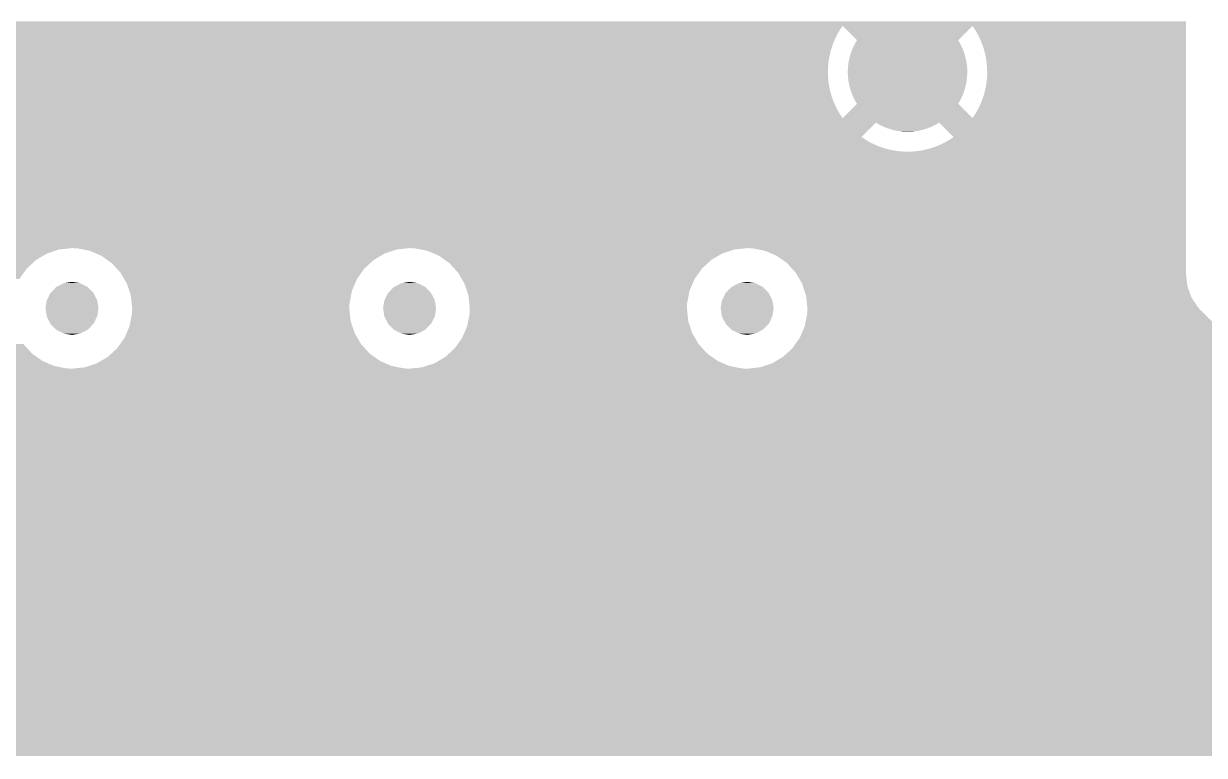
# Model space of a CAD drawing. Extents: x 295 to 953, y 10 to 290.
# Drawn here: x 621.91 to 639.68, y 240.57 to 251.58 of the extents above; entities that cross this region are included whole.
import ezdxf

# ---------------------------------------------------------------- set-up
doc = ezdxf.new("R2010")
doc.units = 0
doc.header["$LTSCALE"] = 5
doc.header["$MEASUREMENT"] = 0
doc.layers.add('FROMC1', color=7, linetype='CONTINUOUS')

msp = doc.modelspace()

# ---------------------------------------------------------------- linework, layer by layer
at = {"layer": 'FROMC1'}
for points in [[(583.018, 251.542), (583.018, 251.61), (639.406, 251.542), (639.406, 251.61)], [(583.018, 251.484), (583.018, 251.542), (634.198, 251.484), (634.237, 251.542)], [(583.018, 251.447), (583.018, 251.484), (634.177, 251.447), (634.198, 251.484)], [(620.524, 251.447), (620.483, 251.447), (634.176, 251.447), (634.177, 251.447)], [(620.696, 251.424), (620.524, 251.447), (634.163, 251.424), (634.176, 251.447)], [(620.734, 251.418), (620.696, 251.424), (634.16, 251.418), (634.163, 251.424)], [(620.903, 251.361), (620.734, 251.418), (634.131, 251.361), (634.16, 251.418)], [(634.453, 251.326), (634.237, 251.542), (635.976, 251.326), (636.192, 251.542)], [(636.216, 251.507), (636.192, 251.542), (639.406, 251.507), (639.406, 251.542)], [(636.253, 251.448), (636.216, 251.507), (639.406, 251.448), (639.406, 251.507)], [(636.286, 251.386), (636.253, 251.448), (639.406, 251.386), (639.406, 251.448)], [(620.935, 251.351), (620.903, 251.361), (634.126, 251.351), (634.131, 251.361)], [(621.029, 251.298), (620.935, 251.351), (634.103, 251.298), (634.126, 251.351)], [(621.119, 251.246), (621.029, 251.298), (634.084, 251.246), (634.103, 251.298)], [(621.136, 251.232), (621.119, 251.246), (634.079, 251.232), (634.084, 251.246)], [(634.396, 251.219), (634.414, 251.256), (636.033, 251.219), (636.016, 251.256)], [(634.414, 251.256), (634.423, 251.274), (636.016, 251.256), (636.006, 251.274)], [(634.423, 251.274), (634.443, 251.309), (636.006, 251.274), (635.987, 251.309)], [(634.443, 251.309), (634.453, 251.326), (635.987, 251.309), (635.976, 251.326)], [(636.315, 251.323), (636.286, 251.386), (639.406, 251.323), (639.406, 251.386)], [(636.341, 251.258), (636.315, 251.323), (639.406, 251.258), (639.406, 251.323)], [(636.363, 251.192), (636.341, 251.258), (639.406, 251.192), (639.406, 251.258)], [(621.214, 251.165), (621.136, 251.232), (634.058, 251.165), (634.079, 251.232)], [(621.28, 251.108), (621.214, 251.165), (634.045, 251.108), (634.058, 251.165)], [(621.289, 251.098), (621.28, 251.108), (634.042, 251.098), (634.045, 251.108)], [(621.343, 251.029), (621.289, 251.098), (634.029, 251.029), (634.042, 251.098)], [(634.338, 251.048), (634.348, 251.087), (636.091, 251.048), (636.081, 251.087)], [(634.348, 251.087), (634.353, 251.106), (636.081, 251.087), (636.075, 251.106)], [(634.353, 251.106), (634.366, 251.145), (636.075, 251.106), (636.063, 251.145)], [(634.366, 251.145), (634.373, 251.164), (636.063, 251.145), (636.056, 251.164)], [(634.373, 251.164), (634.388, 251.201), (636.056, 251.164), (636.042, 251.201)], [(634.388, 251.201), (634.396, 251.219), (636.042, 251.201), (636.033, 251.219)], [(636.381, 251.125), (636.363, 251.192), (639.406, 251.125), (639.406, 251.192)], [(636.395, 251.056), (636.381, 251.125), (639.406, 251.056), (639.406, 251.125)], [(636.405, 250.987), (636.395, 251.056), (639.406, 250.987), (639.406, 251.056)], [(621.398, 250.96), (621.343, 251.029), (634.021, 250.96), (634.029, 251.029)], [(621.412, 250.942), (621.398, 250.96), (634.02, 250.942), (634.021, 250.96)], [(621.439, 250.89), (621.412, 250.942), (634.016, 250.89), (634.02, 250.942)], [(621.475, 250.82), (621.439, 250.89), (634.016, 250.82), (634.016, 250.89)], [(634.316, 250.868), (634.318, 250.908), (636.113, 250.868), (636.112, 250.908)], [(634.318, 250.908), (634.319, 250.929), (636.112, 250.908), (636.11, 250.929)], [(634.319, 250.929), (634.324, 250.969), (636.11, 250.929), (636.106, 250.969)], [(634.324, 250.969), (634.326, 250.989), (636.106, 250.969), (636.102, 250.989)], [(634.326, 250.989), (634.334, 251.028), (636.102, 250.989), (636.095, 251.028)], [(634.334, 251.028), (634.338, 251.048), (636.095, 251.028), (636.091, 251.048)], [(636.411, 250.918), (636.405, 250.987), (639.406, 250.918), (639.406, 250.987)], [(636.413, 250.848), (636.411, 250.918), (639.406, 250.848), (639.406, 250.918)], [(621.51, 250.754), (621.475, 250.82), (634.019, 250.754), (634.016, 250.82)], [(621.511, 250.75), (621.51, 250.754), (634.02, 250.75), (634.019, 250.754)], [(621.531, 250.681), (621.511, 250.75), (634.027, 250.681), (634.02, 250.75)], [(634.315, 250.848), (634.316, 250.868), (636.114, 250.848), (636.113, 250.868)], [(634.316, 250.828), (634.315, 250.848), (636.113, 250.828), (636.114, 250.848)], [(634.317, 250.788), (634.316, 250.828), (636.111, 250.788), (636.113, 250.828)], [(634.319, 250.767), (634.317, 250.788), (636.11, 250.767), (636.111, 250.788)], [(634.324, 250.727), (634.319, 250.767), (636.105, 250.727), (636.11, 250.767)], [(634.327, 250.707), (634.324, 250.727), (636.103, 250.707), (636.105, 250.727)], [(634.334, 250.668), (634.327, 250.707), (636.095, 250.668), (636.103, 250.707)], [(636.4, 250.667), (636.408, 250.736), (639.406, 250.667), (639.406, 250.736)], [(636.408, 250.736), (636.413, 250.806), (639.406, 250.736), (639.406, 250.806)], [(636.413, 250.806), (636.413, 250.848), (639.406, 250.806), (639.406, 250.848)], [(621.552, 250.612), (621.531, 250.681), (634.039, 250.612), (634.027, 250.681)], [(621.57, 250.551), (621.552, 250.612), (634.053, 250.551), (634.039, 250.612)], [(621.57, 250.544), (621.57, 250.551), (634.055, 250.544), (634.053, 250.551)], [(621.577, 250.477), (621.57, 250.544), (634.074, 250.477), (634.055, 250.544)], [(634.338, 250.648), (634.334, 250.668), (636.091, 250.648), (636.095, 250.668)], [(634.348, 250.609), (634.338, 250.648), (636.081, 250.609), (636.091, 250.648)], [(634.354, 250.59), (634.348, 250.609), (636.076, 250.59), (636.081, 250.609)], [(634.366, 250.551), (634.354, 250.59), (636.063, 250.551), (636.076, 250.59)], [(634.373, 250.532), (634.366, 250.551), (636.057, 250.532), (636.063, 250.551)], [(634.388, 250.495), (634.373, 250.532), (636.041, 250.495), (636.057, 250.532)], [(636.35, 250.464), (636.371, 250.531), (639.406, 250.464), (639.406, 250.531)], [(636.371, 250.531), (636.387, 250.598), (639.406, 250.531), (639.406, 250.598)], [(636.387, 250.598), (636.4, 250.667), (639.406, 250.598), (639.406, 250.667)], [(621.583, 250.412), (621.577, 250.477), (634.098, 250.412), (634.074, 250.477)], [(621.589, 250.347), (621.583, 250.412), (634.125, 250.347), (634.098, 250.412)], [(621.59, 250.34), (621.589, 250.347), (634.129, 250.34), (634.125, 250.347)], [(634.237, 250.154), (634.453, 250.37), (636.192, 250.154), (635.976, 250.37)], [(634.396, 250.477), (634.388, 250.495), (636.033, 250.477), (636.041, 250.495)], [(634.413, 250.44), (634.396, 250.477), (636.015, 250.44), (636.033, 250.477)], [(634.423, 250.422), (634.413, 250.44), (636.007, 250.422), (636.015, 250.44)], [(634.442, 250.387), (634.423, 250.422), (635.986, 250.387), (636.007, 250.422)], [(634.453, 250.37), (634.442, 250.387), (635.976, 250.37), (635.986, 250.387)], [(636.298, 250.335), (636.326, 250.398), (639.406, 250.335), (639.406, 250.398)], [(636.326, 250.398), (636.35, 250.464), (639.406, 250.398), (639.406, 250.464)], [(621.571, 250.166), (621.579, 250.224), (634.229, 250.166), (634.191, 250.224)], [(621.579, 250.224), (621.587, 250.285), (634.191, 250.224), (634.156, 250.285)], [(621.587, 250.285), (621.589, 250.298), (634.156, 250.285), (634.15, 250.298)], [(621.589, 250.298), (621.59, 250.34), (634.15, 250.298), (634.129, 250.34)], [(636.192, 250.154), (636.231, 250.212), (639.406, 250.154), (639.406, 250.212)], [(636.231, 250.212), (636.266, 250.272), (639.406, 250.212), (639.406, 250.272)], [(636.266, 250.272), (636.298, 250.335), (639.406, 250.272), (639.406, 250.335)], [(621.493, 249.887), (621.56, 250.086), (634.538, 249.887), (634.737, 250.086)], [(621.56, 250.086), (621.561, 250.088), (639.406, 250.086), (639.406, 250.088)], [(621.561, 250.088), (621.57, 250.154), (639.406, 250.088), (639.406, 250.154)], [(621.57, 250.154), (621.571, 250.166), (634.237, 250.154), (634.229, 250.166)], [(634.772, 250.066), (634.737, 250.086), (635.658, 250.066), (635.692, 250.086)], [(634.789, 250.056), (634.772, 250.066), (635.639, 250.056), (635.658, 250.066)], [(634.826, 250.038), (634.789, 250.056), (635.604, 250.038), (635.639, 250.056)], [(634.843, 250.029), (634.826, 250.038), (635.585, 250.029), (635.604, 250.038)], [(634.881, 250.013), (634.843, 250.029), (635.549, 250.013), (635.585, 250.029)], [(634.899, 250.006), (634.881, 250.013), (635.529, 250.006), (635.549, 250.013)], [(634.939, 249.993), (634.899, 250.006), (635.492, 249.993), (635.529, 250.006)], [(634.956, 249.987), (634.939, 249.993), (635.471, 249.987), (635.492, 249.993)], [(635.908, 249.87), (635.692, 250.086), (639.406, 249.87), (639.406, 250.086)], [(621.442, 249.796), (621.462, 249.832), (634.639, 249.796), (634.579, 249.832)], [(621.462, 249.832), (621.484, 249.87), (634.579, 249.832), (634.521, 249.87)], [(621.484, 249.87), (621.493, 249.887), (634.521, 249.87), (634.538, 249.887)], [(634.997, 249.976), (634.956, 249.987), (635.434, 249.976), (635.471, 249.987)], [(635.015, 249.971), (634.997, 249.976), (635.412, 249.971), (635.434, 249.976)], [(635.057, 249.963), (635.015, 249.971), (635.375, 249.963), (635.412, 249.971)], [(635.074, 249.96), (635.057, 249.963), (635.352, 249.96), (635.375, 249.963)], [(635.118, 249.954), (635.074, 249.96), (635.315, 249.954), (635.352, 249.96)], [(635.134, 249.952), (635.118, 249.954), (635.289, 249.952), (635.315, 249.954)], [(635.182, 249.95), (635.134, 249.952), (635.255, 249.95), (635.289, 249.952)], [(635.194, 249.949), (635.182, 249.95), (635.194, 249.949), (635.255, 249.95)], [(635.778, 249.79), (635.838, 249.824), (639.406, 249.79), (639.406, 249.824)], [(635.838, 249.824), (635.897, 249.862), (639.406, 249.824), (639.406, 249.862)], [(635.897, 249.862), (635.908, 249.87), (639.406, 249.862), (639.406, 249.87)], [(621.251, 249.542), (621.343, 249.649), (639.406, 249.542), (639.406, 249.649)], [(621.343, 249.65), (621.347, 249.654), (635.173, 249.65), (635.103, 249.654)], [(621.343, 249.649), (621.343, 249.65), (635.242, 249.649), (635.173, 249.65)], [(621.347, 249.654), (621.354, 249.663), (635.103, 249.654), (635.034, 249.663)], [(621.354, 249.663), (621.365, 249.675), (635.034, 249.663), (634.965, 249.675)], [(621.365, 249.675), (621.379, 249.692), (634.965, 249.675), (634.897, 249.692)], [(621.379, 249.692), (621.389, 249.703), (634.897, 249.692), (634.86, 249.703)], [(621.389, 249.703), (621.394, 249.712), (634.86, 249.703), (634.83, 249.712)], [(621.394, 249.712), (621.408, 249.737), (634.83, 249.712), (634.765, 249.737)], [(621.408, 249.737), (621.424, 249.765), (634.765, 249.737), (634.701, 249.765)], [(621.424, 249.765), (621.442, 249.796), (634.701, 249.765), (634.639, 249.796)], [(635.242, 249.649), (635.312, 249.653), (639.406, 249.649), (639.406, 249.653)], [(635.312, 249.653), (635.381, 249.661), (639.406, 249.653), (639.406, 249.661)], [(635.381, 249.661), (635.45, 249.673), (639.406, 249.661), (639.406, 249.673)], [(635.45, 249.673), (635.518, 249.688), (639.406, 249.673), (639.406, 249.688)], [(635.518, 249.688), (635.585, 249.708), (639.406, 249.688), (639.406, 249.708)], [(635.585, 249.708), (635.651, 249.731), (639.406, 249.708), (639.406, 249.731)], [(635.651, 249.731), (635.715, 249.759), (639.406, 249.731), (639.406, 249.759)], [(635.715, 249.759), (635.778, 249.79), (639.406, 249.759), (639.406, 249.79)], [(621.085, 249.411), (621.251, 249.542), (639.406, 249.411), (639.406, 249.542)], [(620.693, 249.253), (620.897, 249.313), (639.406, 249.253), (639.406, 249.313)], [(620.897, 249.313), (621.085, 249.411), (639.406, 249.313), (639.406, 249.411)], [(606.125, 249.061), (606.142, 249.116), (639.406, 249.061), (639.406, 249.116)], [(606.142, 249.116), (606.155, 249.171), (639.406, 249.116), (639.406, 249.171)], [(606.155, 249.171), (606.164, 249.228), (639.406, 249.171), (639.406, 249.228)], [(606.164, 249.228), (606.164, 249.233), (639.406, 249.228), (639.406, 249.233)], [(620.483, 249.233), (620.693, 249.253), (639.406, 249.233), (639.406, 249.253)], [(606.052, 248.907), (606.08, 248.957), (639.406, 248.907), (639.406, 248.957)], [(606.08, 248.957), (606.105, 249.008), (639.406, 248.957), (639.406, 249.008)], [(606.105, 249.008), (606.125, 249.061), (639.406, 249.008), (639.406, 249.061)], [(583.018, 248.817), (583.018, 248.859), (639.406, 248.817), (639.406, 248.859)], [(605.834, 248.673), (605.69, 248.817), (639.406, 248.673), (639.406, 248.817)], [(606.021, 248.859), (606.052, 248.907), (639.406, 248.859), (639.406, 248.907)], [(605.611, 248.561), (605.665, 248.58), (639.406, 248.561), (639.406, 248.58)], [(605.665, 248.58), (605.717, 248.603), (639.406, 248.58), (639.406, 248.603)], [(605.717, 248.603), (605.768, 248.63), (639.406, 248.603), (639.406, 248.63)], [(605.768, 248.63), (605.816, 248.66), (639.406, 248.63), (639.406, 248.66)], [(605.816, 248.66), (605.834, 248.673), (639.406, 248.66), (639.406, 248.673)], [(595.81, 248.48), (595.747, 248.524), (639.406, 248.48), (639.406, 248.524)], [(595.939, 248.338), (595.81, 248.48), (639.406, 248.338), (639.406, 248.48)], [(605.387, 248.524), (605.444, 248.527), (639.406, 248.524), (639.406, 248.527)], [(605.444, 248.527), (605.501, 248.535), (639.406, 248.527), (639.406, 248.535)], [(605.501, 248.535), (605.556, 248.546), (639.406, 248.535), (639.406, 248.546)], [(605.556, 248.546), (605.611, 248.561), (639.406, 248.546), (639.406, 248.561)], [(596.021, 248.199), (595.939, 248.338), (639.406, 248.199), (639.406, 248.338)], [(617.641, 248.195), (617.562, 248.199), (622.608, 248.195), (622.642, 248.199)], [(617.727, 248.179), (617.641, 248.195), (622.451, 248.179), (622.608, 248.195)], [(617.83, 248.158), (617.727, 248.179), (622.389, 248.158), (622.451, 248.179)], [(617.922, 248.119), (617.83, 248.158), (622.269, 248.119), (622.389, 248.158)], [(618.006, 248.083), (617.922, 248.119), (622.207, 248.083), (622.269, 248.119)], [(618.091, 248.022), (618.006, 248.083), (622.103, 248.022), (622.207, 248.083)], [(622.721, 248.195), (622.642, 248.199), (627.688, 248.195), (627.722, 248.199)], [(622.807, 248.179), (622.721, 248.195), (627.531, 248.179), (627.688, 248.195)], [(622.91, 248.158), (622.807, 248.179), (627.469, 248.158), (627.531, 248.179)], [(623.002, 248.119), (622.91, 248.158), (627.349, 248.119), (627.469, 248.158)], [(623.086, 248.083), (623.002, 248.119), (627.287, 248.083), (627.349, 248.119)], [(623.171, 248.022), (623.086, 248.083), (627.183, 248.022), (627.287, 248.083)], [(627.801, 248.195), (627.722, 248.199), (632.768, 248.195), (632.802, 248.199)], [(627.887, 248.179), (627.801, 248.195), (632.611, 248.179), (632.768, 248.195)], [(627.99, 248.158), (627.887, 248.179), (632.549, 248.158), (632.611, 248.179)], [(628.082, 248.119), (627.99, 248.158), (632.429, 248.119), (632.549, 248.158)], [(628.166, 248.083), (628.082, 248.119), (632.367, 248.083), (632.429, 248.119)], [(628.251, 248.022), (628.166, 248.083), (632.263, 248.022), (632.367, 248.083)], [(632.881, 248.195), (632.802, 248.199), (639.406, 248.195), (639.406, 248.199)], [(633.07, 248.158), (632.881, 248.195), (639.406, 248.158), (639.406, 248.195)], [(633.246, 248.083), (633.07, 248.158), (639.406, 248.083), (639.406, 248.158)], [(633.402, 247.972), (633.246, 248.083), (639.406, 247.972), (639.406, 248.083)], [(618.162, 247.972), (618.091, 248.022), (622.049, 247.972), (622.103, 248.022)], [(618.234, 247.892), (618.162, 247.972), (621.962, 247.892), (622.049, 247.972)], [(618.291, 247.83), (618.234, 247.892), (621.918, 247.83), (621.962, 247.892)], [(623.242, 247.972), (623.171, 248.022), (627.129, 247.972), (627.183, 248.022)], [(623.314, 247.892), (623.242, 247.972), (627.042, 247.892), (627.129, 247.972)], [(623.371, 247.83), (623.314, 247.892), (626.998, 247.83), (627.042, 247.892)], [(628.322, 247.972), (628.251, 248.022), (632.209, 247.972), (632.263, 248.022)], [(628.394, 247.892), (628.322, 247.972), (632.122, 247.892), (632.209, 247.972)], [(628.451, 247.83), (628.394, 247.892), (632.078, 247.83), (632.122, 247.892)], [(633.531, 247.83), (633.402, 247.972), (639.406, 247.83), (639.406, 247.972)], [(618.346, 247.736), (618.291, 247.83), (621.851, 247.736), (621.918, 247.83)], [(622.536, 247.674), (622.642, 247.691), (622.757, 247.674), (622.642, 247.691)], [(623.426, 247.736), (623.371, 247.83), (626.931, 247.736), (626.998, 247.83)], [(623.468, 247.665), (623.426, 247.736), (626.9, 247.665), (626.931, 247.736)], [(627.616, 247.674), (627.722, 247.691), (627.837, 247.674), (627.722, 247.691)], [(628.506, 247.736), (628.451, 247.83), (632.011, 247.736), (632.078, 247.83)], [(628.548, 247.665), (628.506, 247.736), (631.98, 247.665), (632.011, 247.736)], [(632.696, 247.674), (632.802, 247.691), (632.917, 247.674), (632.802, 247.691)], [(633.549, 247.8), (633.531, 247.83), (639.406, 247.8), (639.406, 247.83)], [(633.628, 247.665), (633.549, 247.8), (639.421, 247.665), (639.406, 247.8)], [(622.265, 247.417), (622.315, 247.521), (623.02, 247.417), (622.966, 247.521)], [(622.315, 247.521), (622.324, 247.53), (622.966, 247.521), (622.962, 247.53)], [(622.324, 247.53), (622.404, 247.612), (622.962, 247.53), (622.877, 247.612)], [(622.404, 247.612), (622.416, 247.618), (622.877, 247.612), (622.871, 247.618)], [(622.416, 247.618), (622.516, 247.671), (622.871, 247.618), (622.763, 247.671)], [(622.516, 247.671), (622.536, 247.674), (622.763, 247.671), (622.757, 247.674)], [(623.503, 247.56), (623.468, 247.665), (626.855, 247.56), (626.9, 247.665)], [(623.528, 247.483), (623.503, 247.56), (626.84, 247.483), (626.855, 247.56)], [(627.345, 247.417), (627.395, 247.521), (628.1, 247.417), (628.046, 247.521)], [(627.395, 247.521), (627.404, 247.53), (628.046, 247.521), (628.042, 247.53)], [(627.404, 247.53), (627.484, 247.612), (628.042, 247.53), (627.957, 247.612)], [(627.484, 247.612), (627.496, 247.618), (627.957, 247.612), (627.951, 247.618)], [(627.496, 247.618), (627.596, 247.671), (627.951, 247.618), (627.843, 247.671)], [(627.596, 247.671), (627.616, 247.674), (627.843, 247.671), (627.837, 247.674)], [(628.583, 247.56), (628.548, 247.665), (631.935, 247.56), (631.98, 247.665)], [(628.608, 247.483), (628.583, 247.56), (631.92, 247.483), (631.935, 247.56)], [(632.425, 247.417), (632.475, 247.521), (633.18, 247.417), (633.126, 247.521)], [(632.475, 247.521), (632.484, 247.53), (633.126, 247.521), (633.122, 247.53)], [(632.484, 247.53), (632.564, 247.612), (633.122, 247.53), (633.037, 247.612)], [(632.564, 247.612), (632.576, 247.618), (633.037, 247.612), (633.031, 247.618)], [(632.576, 247.618), (632.676, 247.671), (633.031, 247.618), (632.923, 247.671)], [(632.676, 247.671), (632.696, 247.674), (632.923, 247.671), (632.917, 247.674)], [(633.641, 247.625), (633.628, 247.665), (639.426, 247.625), (639.421, 247.665)], [(633.688, 247.483), (633.641, 247.625), (639.477, 247.483), (639.426, 247.625)], [(622.243, 247.292), (622.26, 247.407), (623.04, 247.292), (623.022, 247.407)], [(622.26, 247.407), (622.265, 247.417), (623.022, 247.407), (623.02, 247.417)], [(623.54, 247.372), (623.528, 247.483), (626.818, 247.372), (626.84, 247.483)], [(623.548, 247.292), (623.54, 247.372), (626.815, 247.292), (626.818, 247.372)], [(627.323, 247.292), (627.34, 247.407), (628.12, 247.292), (628.102, 247.407)], [(627.34, 247.407), (627.345, 247.417), (628.102, 247.407), (628.1, 247.417)], [(628.62, 247.372), (628.608, 247.483), (631.898, 247.372), (631.92, 247.483)], [(628.628, 247.292), (628.62, 247.372), (631.895, 247.292), (631.898, 247.372)], [(632.403, 247.292), (632.42, 247.407), (633.2, 247.292), (633.182, 247.407)], [(632.42, 247.407), (632.425, 247.417), (633.182, 247.407), (633.18, 247.417)], [(633.69, 247.46), (633.688, 247.483), (639.485, 247.46), (639.477, 247.483)], [(633.706, 247.313), (633.69, 247.46), (639.581, 247.313), (639.485, 247.46)], [(622.261, 247.177), (622.243, 247.292), (623.023, 247.177), (623.04, 247.292)], [(622.263, 247.167), (622.261, 247.177), (623.018, 247.167), (623.023, 247.177)], [(622.317, 247.063), (622.263, 247.167), (622.968, 247.063), (623.018, 247.167)], [(623.523, 247.101), (623.545, 247.212), (626.835, 247.101), (626.823, 247.212)], [(623.545, 247.212), (623.548, 247.292), (626.823, 247.212), (626.815, 247.292)], [(627.341, 247.177), (627.323, 247.292), (628.103, 247.177), (628.12, 247.292)], [(627.343, 247.167), (627.341, 247.177), (628.098, 247.167), (628.103, 247.177)], [(627.397, 247.063), (627.343, 247.167), (628.048, 247.063), (628.098, 247.167)], [(628.603, 247.101), (628.625, 247.212), (631.915, 247.101), (631.903, 247.212)], [(628.625, 247.212), (628.628, 247.292), (631.903, 247.212), (631.895, 247.292)], [(632.421, 247.177), (632.403, 247.292), (633.183, 247.177), (633.2, 247.292)], [(632.423, 247.167), (632.421, 247.177), (633.178, 247.167), (633.183, 247.177)], [(632.477, 247.063), (632.423, 247.167), (633.128, 247.063), (633.178, 247.167)], [(633.668, 247.024), (633.705, 247.212), (639.866, 247.024), (639.678, 247.212)], [(633.705, 247.212), (633.707, 247.261), (639.678, 247.212), (639.629, 247.261)], [(633.708, 247.292), (633.706, 247.313), (639.601, 247.292), (639.581, 247.313)], [(633.707, 247.261), (633.708, 247.292), (639.629, 247.261), (639.601, 247.292)], [(622.321, 247.054), (622.317, 247.063), (622.959, 247.054), (622.968, 247.063)], [(622.406, 246.972), (622.321, 247.054), (622.879, 246.972), (622.959, 247.054)], [(622.412, 246.966), (622.406, 246.972), (622.867, 246.966), (622.879, 246.972)], [(623.463, 246.919), (623.508, 247.024), (626.895, 246.919), (626.86, 247.024)], [(623.508, 247.024), (623.523, 247.101), (626.86, 247.024), (626.835, 247.101)], [(627.401, 247.054), (627.397, 247.063), (628.039, 247.054), (628.048, 247.063)], [(627.486, 246.972), (627.401, 247.054), (627.959, 246.972), (628.039, 247.054)], [(627.492, 246.966), (627.486, 246.972), (627.947, 246.966), (627.959, 246.972)], [(628.543, 246.919), (628.588, 247.024), (631.975, 246.919), (631.94, 247.024)], [(628.588, 247.024), (628.603, 247.101), (631.94, 247.024), (631.915, 247.101)], [(632.481, 247.054), (632.477, 247.063), (633.119, 247.054), (633.128, 247.063)], [(632.566, 246.972), (632.481, 247.054), (633.039, 246.972), (633.119, 247.054)], [(632.572, 246.966), (632.566, 246.972), (633.027, 246.966), (633.039, 246.972)], [(633.592, 246.848), (633.668, 247.024), (640.042, 246.848), (639.866, 247.024)], [(622.52, 246.913), (622.412, 246.966), (622.767, 246.913), (622.867, 246.966)], [(622.527, 246.91), (622.52, 246.913), (622.747, 246.91), (622.767, 246.913)], [(622.642, 246.893), (622.527, 246.91), (622.642, 246.893), (622.747, 246.91)], [(623.365, 246.754), (623.432, 246.848), (626.992, 246.754), (626.937, 246.848)], [(623.432, 246.848), (623.463, 246.919), (626.937, 246.848), (626.895, 246.919)], [(627.6, 246.913), (627.492, 246.966), (627.847, 246.913), (627.947, 246.966)], [(627.607, 246.91), (627.6, 246.913), (627.827, 246.91), (627.847, 246.913)], [(627.722, 246.893), (627.607, 246.91), (627.722, 246.893), (627.827, 246.91)], [(628.445, 246.754), (628.512, 246.848), (632.072, 246.754), (632.017, 246.848)], [(628.512, 246.848), (628.543, 246.919), (632.017, 246.848), (631.975, 246.919)], [(632.68, 246.913), (632.572, 246.966), (632.927, 246.913), (633.027, 246.966)], [(632.687, 246.91), (632.68, 246.913), (632.907, 246.91), (632.927, 246.913)], [(632.802, 246.893), (632.687, 246.91), (632.802, 246.893), (632.907, 246.91)], [(633.481, 246.692), (633.592, 246.848), (640.198, 246.692), (640.042, 246.848)], [(618.155, 246.612), (618.241, 246.692), (622.041, 246.612), (621.969, 246.692)], [(618.241, 246.692), (618.285, 246.754), (621.969, 246.692), (621.912, 246.754)], [(623.235, 246.612), (623.321, 246.692), (627.121, 246.612), (627.049, 246.692)], [(623.321, 246.692), (623.365, 246.754), (627.049, 246.692), (626.992, 246.754)], [(628.315, 246.612), (628.401, 246.692), (632.201, 246.612), (632.129, 246.692)], [(628.401, 246.692), (628.445, 246.754), (632.129, 246.692), (632.072, 246.754)], [(633.34, 246.562), (633.41, 246.626), (640.345, 246.562), (640.264, 246.626)], [(633.41, 246.626), (633.481, 246.692), (640.264, 246.626), (640.198, 246.692)], [(617.814, 246.426), (617.934, 246.465), (622.374, 246.426), (622.281, 246.465)], [(617.934, 246.465), (617.996, 246.501), (622.281, 246.465), (622.197, 246.501)], [(617.996, 246.501), (618.1, 246.562), (622.197, 246.501), (622.112, 246.562)], [(618.1, 246.562), (618.155, 246.612), (622.112, 246.562), (622.041, 246.612)], [(622.894, 246.426), (623.014, 246.465), (627.454, 246.426), (627.361, 246.465)], [(623.014, 246.465), (623.076, 246.501), (627.361, 246.465), (627.277, 246.501)], [(623.076, 246.501), (623.18, 246.562), (627.277, 246.501), (627.192, 246.562)], [(623.18, 246.562), (623.235, 246.612), (627.192, 246.562), (627.121, 246.612)], [(627.974, 246.426), (628.094, 246.465), (632.534, 246.426), (632.441, 246.465)], [(628.094, 246.465), (628.156, 246.501), (632.441, 246.465), (632.357, 246.501)], [(628.156, 246.501), (628.26, 246.562), (632.357, 246.501), (632.272, 246.562)], [(628.26, 246.562), (628.315, 246.612), (632.272, 246.562), (632.201, 246.612)], [(632.994, 246.406), (633.105, 246.442), (640.732, 246.406), (640.56, 246.442)], [(633.105, 246.442), (633.174, 246.465), (640.56, 246.442), (640.512, 246.465)], [(633.174, 246.465), (633.263, 246.517), (640.512, 246.465), (640.401, 246.517)], [(633.263, 246.517), (633.34, 246.562), (640.401, 246.517), (640.345, 246.562)], [(606.276, 246.276), (606.265, 246.385), (646.964, 246.276), (646.855, 246.385)], [(606.274, 246.214), (606.276, 246.276), (647.025, 246.214), (646.964, 246.276)], [(617.562, 246.385), (617.595, 246.389), (622.642, 246.385), (622.562, 246.389)], [(617.595, 246.389), (617.752, 246.405), (622.562, 246.389), (622.477, 246.405)], [(617.752, 246.405), (617.814, 246.426), (622.477, 246.405), (622.374, 246.426)], [(622.642, 246.385), (622.675, 246.389), (627.722, 246.385), (627.642, 246.389)], [(622.675, 246.389), (622.832, 246.405), (627.642, 246.389), (627.557, 246.405)], [(622.832, 246.405), (622.894, 246.426), (627.557, 246.405), (627.454, 246.426)], [(627.722, 246.385), (627.755, 246.389), (632.802, 246.385), (632.722, 246.389)], [(627.755, 246.389), (627.912, 246.405), (632.722, 246.389), (632.637, 246.405)], [(627.912, 246.405), (627.974, 246.426), (632.637, 246.405), (632.534, 246.426)], [(632.802, 246.385), (632.968, 246.403), (646.855, 246.385), (646.837, 246.403)], [(632.969, 246.403), (632.992, 246.405), (640.803, 246.403), (640.749, 246.405)], [(632.992, 246.405), (632.994, 246.406), (640.749, 246.405), (640.732, 246.406)], [(606.236, 246.008), (606.273, 246.196), (647.026, 246.008), (647.026, 246.196)], [(606.273, 246.196), (606.274, 246.214), (647.026, 246.196), (647.026, 246.214)], [(606.274, 246.214), (606.274, 246.214), (647.026, 246.214), (647.025, 246.214)], [(606.16, 245.832), (606.236, 246.008), (647.026, 245.832), (647.026, 246.008)], [(606.049, 245.676), (606.16, 245.832), (647.026, 245.676), (647.026, 245.832)], [(605.908, 245.546), (606.049, 245.676), (647.026, 245.546), (647.026, 245.676)], [(605.37, 245.369), (605.56, 245.389), (647.026, 245.369), (647.026, 245.389)], [(605.56, 245.389), (605.742, 245.449), (647.026, 245.389), (647.026, 245.449)], [(605.742, 245.449), (605.908, 245.546), (647.026, 245.449), (647.026, 245.546)], [(588.214, 245.356), (588.211, 245.369), (647.026, 245.356), (647.026, 245.369)], [(588.231, 245.151), (588.214, 245.356), (647.026, 245.151), (647.026, 245.356)], [(597.321, 245.147), (597.242, 245.151), (647.026, 245.147), (647.026, 245.151)], [(597.51, 245.11), (597.321, 245.147), (647.026, 245.11), (647.026, 245.147)], [(597.686, 245.035), (597.51, 245.11), (647.026, 245.035), (647.026, 245.11)], [(597.842, 244.924), (597.686, 245.035), (647.026, 244.924), (647.026, 245.035)], [(597.971, 244.782), (597.842, 244.924), (647.026, 244.782), (647.026, 244.924)], [(598.068, 244.617), (597.971, 244.782), (647.026, 244.617), (647.026, 244.782)], [(598.128, 244.435), (598.068, 244.617), (647.026, 244.435), (647.026, 244.617)], [(598.148, 244.244), (598.128, 244.435), (647.026, 244.244), (647.026, 244.435)], [(598.143, 244.155), (598.145, 244.164), (647.026, 244.155), (647.026, 244.164)], [(598.145, 244.164), (598.148, 244.244), (647.026, 244.164), (647.026, 244.244)], [(611.632, 244.154), (611.575, 244.155), (647.026, 244.154), (647.026, 244.155)], [(611.689, 244.149), (611.632, 244.154), (647.026, 244.149), (647.026, 244.154)], [(611.745, 244.14), (611.689, 244.149), (647.026, 244.14), (647.026, 244.149)], [(611.801, 244.128), (611.745, 244.14), (647.026, 244.128), (647.026, 244.14)], [(611.855, 244.111), (611.801, 244.128), (647.026, 244.111), (647.026, 244.128)], [(611.908, 244.09), (611.855, 244.111), (647.026, 244.09), (647.026, 244.111)], [(611.96, 244.066), (611.908, 244.09), (647.026, 244.066), (647.026, 244.09)], [(611.913, 243.862), (612.057, 244.006), (647.026, 243.862), (647.026, 244.006)], [(612.01, 244.038), (611.96, 244.066), (647.026, 244.038), (647.026, 244.066)], [(612.057, 244.006), (612.01, 244.038), (647.026, 244.006), (647.026, 244.038)], [(598.041, 243.82), (598.059, 243.862), (647.026, 243.82), (647.026, 243.862)], [(612.266, 243.787), (612.244, 243.82), (647.026, 243.787), (647.026, 243.82)], [(612.295, 243.738), (612.266, 243.787), (647.026, 243.738), (647.026, 243.787)], [(612.321, 243.687), (612.295, 243.738), (647.026, 243.687), (647.026, 243.738)], [(612.342, 243.634), (612.321, 243.687), (647.026, 243.634), (647.026, 243.687)], [(612.36, 243.58), (612.342, 243.634), (647.026, 243.58), (647.026, 243.634)], [(612.374, 243.525), (612.36, 243.58), (647.026, 243.525), (647.026, 243.58)], [(612.385, 243.469), (612.374, 243.525), (647.026, 243.469), (647.026, 243.525)], [(612.391, 243.412), (612.385, 243.469), (647.026, 243.412), (647.026, 243.469)], [(612.378, 243.202), (612.387, 243.259), (647.026, 243.202), (647.026, 243.259)], [(612.387, 243.259), (612.392, 243.316), (647.026, 243.259), (647.026, 243.316)], [(612.393, 243.355), (612.391, 243.412), (647.026, 243.355), (647.026, 243.412)], [(612.392, 243.316), (612.393, 243.355), (647.026, 243.316), (647.026, 243.355)], [(612.328, 243.039), (612.348, 243.092), (647.026, 243.039), (647.026, 243.092)], [(612.348, 243.092), (612.365, 243.147), (647.026, 243.092), (647.026, 243.147)], [(612.365, 243.147), (612.378, 243.202), (647.026, 243.147), (647.026, 243.202)], [(606.159, 242.848), (606.151, 242.89), (647.026, 242.848), (647.026, 242.89)], [(612.244, 242.89), (612.275, 242.938), (647.026, 242.89), (647.026, 242.938)], [(612.275, 242.938), (612.303, 242.988), (647.026, 242.938), (647.026, 242.988)], [(612.303, 242.988), (612.328, 243.039), (647.026, 242.988), (647.026, 243.039)], [(612.057, 242.704), (611.913, 242.848), (647.026, 242.704), (647.026, 242.848)], [(606.142, 242.512), (606.152, 242.555), (647.026, 242.512), (647.026, 242.555)], [(611.61, 242.555), (611.667, 242.558), (647.026, 242.555), (647.026, 242.558)], [(611.667, 242.558), (611.724, 242.566), (647.026, 242.558), (647.026, 242.566)], [(611.724, 242.566), (611.779, 242.577), (647.026, 242.566), (647.026, 242.577)], [(611.779, 242.577), (611.834, 242.592), (647.026, 242.577), (647.026, 242.592)], [(611.834, 242.592), (611.888, 242.611), (647.026, 242.592), (647.026, 242.611)], [(611.888, 242.611), (611.94, 242.634), (647.026, 242.611), (647.026, 242.634)], [(611.94, 242.634), (611.991, 242.661), (647.026, 242.634), (647.026, 242.661)], [(611.991, 242.661), (612.039, 242.691), (647.026, 242.661), (647.026, 242.691)], [(612.039, 242.691), (612.057, 242.704), (647.026, 242.691), (647.026, 242.704)], [(606.052, 242.303), (606.08, 242.353), (647.026, 242.303), (647.026, 242.353)], [(606.08, 242.353), (606.105, 242.404), (647.026, 242.353), (647.026, 242.404)], [(606.105, 242.404), (606.125, 242.457), (647.026, 242.404), (647.026, 242.457)], [(606.125, 242.457), (606.142, 242.512), (647.026, 242.457), (647.026, 242.512)], [(583.018, 242.213), (583.018, 242.255), (647.026, 242.213), (647.026, 242.255)], [(605.834, 242.069), (605.69, 242.213), (647.026, 242.069), (647.026, 242.213)], [(606.021, 242.255), (606.052, 242.303), (647.026, 242.255), (647.026, 242.303)], [(605.665, 241.976), (605.717, 241.999), (647.026, 241.976), (647.026, 241.999)], [(605.717, 241.999), (605.768, 242.026), (647.026, 241.999), (647.026, 242.026)], [(605.768, 242.026), (605.816, 242.056), (647.026, 242.026), (647.026, 242.056)], [(605.816, 242.056), (605.834, 242.069), (647.026, 242.056), (647.026, 242.069)], [(595.81, 241.876), (595.747, 241.92), (647.026, 241.876), (647.026, 241.92)], [(595.939, 241.734), (595.81, 241.876), (647.026, 241.734), (647.026, 241.876)], [(605.387, 241.92), (605.444, 241.923), (647.026, 241.92), (647.026, 241.923)], [(605.444, 241.923), (605.501, 241.931), (647.026, 241.923), (647.026, 241.931)], [(605.501, 241.931), (605.556, 241.942), (647.026, 241.931), (647.026, 241.942)], [(605.556, 241.942), (605.611, 241.957), (647.026, 241.942), (647.026, 241.957)], [(605.611, 241.957), (605.665, 241.976), (647.026, 241.957), (647.026, 241.976)], [(596.036, 241.569), (595.939, 241.734), (647.026, 241.569), (647.026, 241.734)], [(596.096, 241.387), (596.036, 241.569), (647.026, 241.387), (647.026, 241.569)], [(596.116, 241.196), (596.096, 241.387), (647.026, 241.196), (647.026, 241.387)], [(596.076, 240.928), (596.113, 241.116), (647.026, 240.928), (647.026, 241.116)], [(596.113, 241.116), (596.116, 241.196), (647.026, 241.116), (647.026, 241.196)], [(595.889, 240.596), (596, 240.752), (647.026, 240.596), (647.026, 240.752)], [(596, 240.752), (596.076, 240.928), (647.026, 240.752), (647.026, 240.928)], [(595.871, 240.579), (595.889, 240.596), (647.026, 240.579), (647.026, 240.596)], [(605.449, 240.575), (605.37, 240.579), (647.026, 240.575), (647.026, 240.579)], [(605.523, 240.561), (605.449, 240.575), (647.026, 240.561), (647.026, 240.575)]]:
    msp.add_solid(points, dxfattribs=at)

doc.saveas('drawing.dxf')
